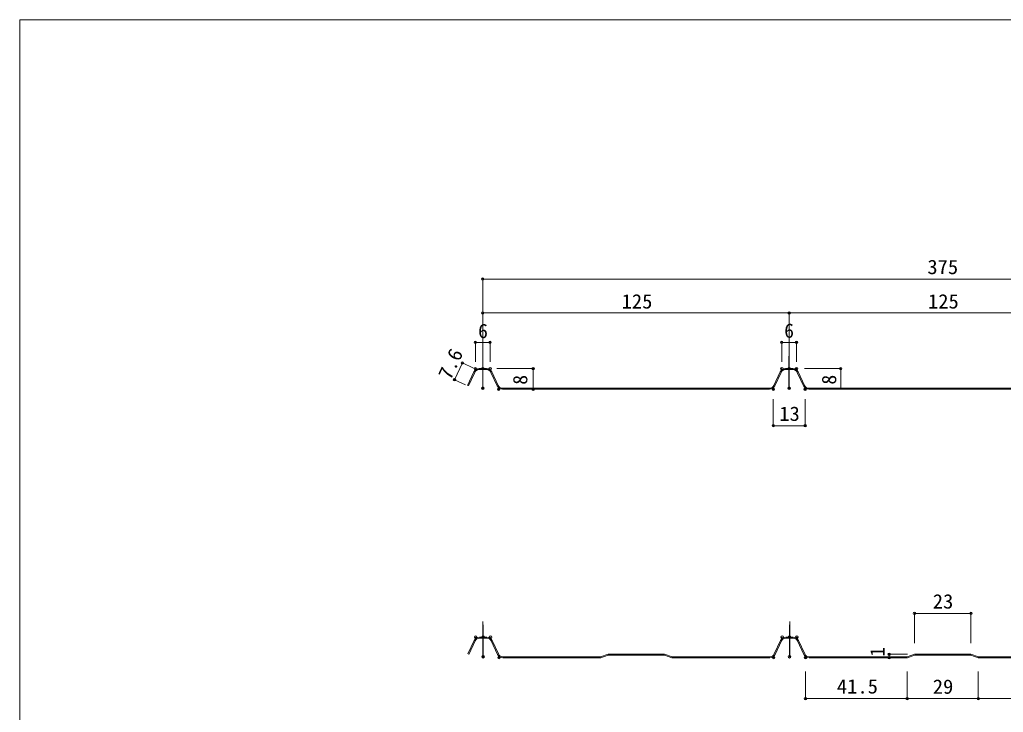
# Model space of a CAD drawing. Units: millimetres on the paper, with parts at other scales. Extents: x -208 to 189, y -140 to 139.
# Drawn here: x -208.4 to -7.8, y -1.9 to 139.4 of the extents above; entities that cross this region are included whole.
import ezdxf
from ezdxf.enums import TextEntityAlignment as Align

# ---------------------------------------------------------------- set-up
doc = ezdxf.new("R2010")
doc.units = ezdxf.units.MM
doc.header["$PDMODE"] = 32
doc.header["$PDSIZE"] = 0.5
doc.linetypes.add('CHAIN2', pattern=[12, 9, -1, 1, -1])
doc.layers.add('1-1', color=7, linetype='Continuous', lineweight=18)
doc.layers.add('F-F', color=5, linetype='Continuous', lineweight=18)
doc.styles.add('ＭＳ ゴシック', font='')
doc.styles.get('ＭＳ ゴシック').set_extended_font_data('MS Gothic')

# ---------------------------------------------------------------- blocks, each defined once
blk = doc.blocks.new('リブ')
at = {"layer": '1-1', "color": 4}
for p, q in [((52.242, 67.068), (63.742, 67.068)), ((52.242, 67.068), (52.242, 60.994)), ((63.742, 67.068), (63.742, 60.994)), ((47.082, 58.721), (47.082, 58.021)), ((47.082, 58.721), (50.832, 58.721)), ((47.082, 58.012), (50.808, 58.012)), ((29.992, 49.675), (29.992, 55.198)), ((50.742, 49.675), (50.742, 55.198)), ((65.242, 49.675), (65.242, 55.198)), ((29.992, 49.675), (50.742, 49.675)), ((50.742, 49.675), (65.242, 49.675)), ((65.242, 49.675), (85.992, 49.675))]:
    blk.add_line(p, q, dxfattribs=at)
at = {"layer": '1-1', "color": 3}
for p, q in [((-35.758, 64.721), (-35.758, 58.221)), ((26.742, 64.721), (26.742, 58.221))]:
    blk.add_line(p, q, dxfattribs=at)
at = {"layer": '1-1'}
for p, q in [((-36.496, 62.221), (-35.758, 62.221)), ((-35.02, 62.221), (-35.758, 62.221)), ((26.004, 62.221), (26.742, 62.221)), ((27.48, 62.221), (26.742, 62.221)), ((-37.582, 61.531), (-38.865, 58.796)), ((-37.401, 61.446), (-38.684, 58.711)), ((-36.496, 62.021), (-35.758, 62.021)), ((-35.02, 62.021), (-35.758, 62.021)), ((-34.115, 61.446), (-32.832, 58.711)), ((-33.934, 61.531), (-32.651, 58.796)), ((24.918, 61.531), (23.635, 58.796)), ((25.099, 61.446), (23.816, 58.711)), ((26.004, 62.021), (26.742, 62.021)), ((27.48, 62.021), (26.742, 62.021)), ((28.385, 61.446), (29.668, 58.711)), ((28.566, 61.531), (29.849, 58.796)), ((-11.79, 58.221), (-31.746, 58.221)), ((-10.258, 58.721), (-11.79, 58.221)), ((-10.226, 58.521), (-11.758, 58.021)), ((-10.258, 58.721), (1.242, 58.721)), ((1.242, 58.721), (2.774, 58.221)), ((2.742, 58.221), (22.73, 58.221)), ((50.71, 58.221), (30.754, 58.221)), ((52.242, 58.721), (50.71, 58.221)), ((52.274, 58.521), (50.742, 58.021)), ((52.242, 58.721), (63.742, 58.721)), ((63.742, 58.721), (65.274, 58.221)), ((65.242, 58.221), (85.23, 58.221)), ((-11.758, 58.021), (-31.746, 58.021)), ((2.742, 58.021), (22.73, 58.021)), ((50.742, 58.021), (30.754, 58.021)), ((65.242, 58.021), (85.23, 58.021))]:
    blk.add_line(p, q, dxfattribs=at)
for points in [[(-10.226, 58.521), (1.21, 58.521), (2.742, 58.021)], [(52.274, 58.521), (63.71, 58.521), (65.242, 58.021)]]:
    blk.add_lwpolyline(points, dxfattribs=at)
for centre, radius, start, end in [((-36.496, 61.021), 1.2, 90, 154.86083), ((-35.02, 61.021), 1.2, 25.13917, 90), ((26.004, 61.021), 1.2, 90, 154.86083), ((27.48, 61.021), 1.2, 25.13917, 90), ((-36.496, 61.021), 1, 90, 154.86083), ((-35.02, 61.021), 1, 25.13917, 90), ((26.004, 61.021), 1, 90, 154.86083), ((27.48, 61.021), 1, 25.13917, 90), ((-31.746, 59.221), 1.2, 205.13917, 270), ((-31.746, 59.221), 1, 205.13917, 270), ((22.73, 59.221), 1, 270, 334.86083), ((22.73, 59.221), 1.2, 270, 334.86083), ((30.754, 59.221), 1.2, 205.13917, 270), ((30.754, 59.221), 1, 205.13917, 270)]:
    blk.add_arc(centre, radius, start, end, dxfattribs=at)
at = {"layer": '1-1', "color": 4}
for p in [(52.242, 67.068), (63.742, 67.068), (47.082, 58.721), (47.082, 58.021), (29.992, 49.675), (50.742, 49.675), (65.242, 49.675)]:
    blk.add_point(p, dxfattribs=at)
at = {"layer": '1-1'}
for p in [(-37.258, 62.221), (-35.758, 62.221), (-34.258, 62.221), (25.242, 62.221), (26.742, 62.221), (28.242, 62.221), (-35.758, 58.221), (26.742, 58.221), (-32.508, 58.021), (23.492, 58.021), (29.992, 58.021)]:
    blk.add_point(p, dxfattribs=at)
blk = doc.blocks.new('通常')
at = {"layer": '1-1', "color": 4}
for p, q in [((-35.84, 135.304), (151.66, 135.304)), ((-35.84, 135.304), (-35.84, 128.455)), ((-35.84, 128.388), (26.66, 128.388)), ((-35.84, 128.388), (-35.84, 119.455)), ((26.66, 128.388), (26.66, 119.455)), ((26.66, 128.388), (89.16, 128.388)), ((-37.34, 122.376), (-34.34, 122.376)), ((-37.34, 122.376), (-37.34, 118.414)), ((-34.34, 122.376), (-34.34, 118.414)), ((25.16, 122.376), (28.16, 122.376)), ((25.16, 122.376), (25.16, 118.414)), ((28.16, 122.376), (28.16, 118.414)), ((-41.589, 114.749), (-39.99, 118.177)), ((-39.99, 118.177), (-37.754, 117.135)), ((-25.561, 117.019), (-32.94, 117.019)), ((-25.561, 117.019), (-25.561, 112.819)), ((37.184, 117.019), (29.804, 117.019)), ((37.184, 117.019), (37.184, 112.819)), ((-41.589, 114.749), (-39.353, 113.706)), ((23.424, 105.359), (23.424, 110.759)), ((29.924, 105.359), (29.924, 110.759)), ((23.424, 105.359), (29.924, 105.359))]:
    blk.add_line(p, q, dxfattribs=at)
at = {"layer": '1-1', "color": 3}
for p, q in [((-35.826, 119.519), (-35.826, 113.019)), ((26.674, 119.519), (26.674, 113.019))]:
    blk.add_line(p, q, dxfattribs=at)
at = {"layer": '1-1'}
for p, q in [((-36.563, 117.019), (-35.826, 117.019)), ((-36.563, 116.819), (-35.826, 116.819)), ((-35.088, 117.019), (-35.826, 117.019)), ((-35.088, 116.819), (-35.826, 116.819)), ((25.937, 117.019), (26.674, 117.019)), ((25.937, 116.819), (26.674, 116.819)), ((27.412, 117.019), (26.674, 117.019)), ((27.412, 116.819), (26.674, 116.819)), ((-37.649, 116.329), (-38.933, 113.594)), ((-37.468, 116.244), (-38.752, 113.509)), ((-34.183, 116.244), (-32.899, 113.509)), ((-34.002, 116.329), (-32.718, 113.594)), ((24.851, 116.329), (23.567, 113.594)), ((25.032, 116.244), (23.748, 113.509)), ((28.317, 116.244), (29.601, 113.509)), ((28.498, 116.329), (29.782, 113.594)), ((-4.576, 113.019), (-31.813, 113.019)), ((-4.576, 112.819), (-31.813, 112.819)), ((-4.576, 113.019), (22.662, 113.019)), ((-4.576, 112.819), (22.662, 112.819)), ((57.924, 113.019), (30.687, 113.019)), ((57.924, 112.819), (30.687, 112.819)), ((57.924, 113.019), (85.162, 113.019)), ((57.924, 112.819), (85.162, 112.819))]:
    blk.add_line(p, q, dxfattribs=at)
for centre, radius, start, end in [((-36.563, 115.819), 1.2, 90, 154.86083), ((-36.563, 115.819), 1, 90, 154.86083), ((-35.088, 115.819), 1.2, 25.13917, 90), ((-35.088, 115.819), 1, 25.13917, 90), ((25.937, 115.819), 1.2, 90, 154.86083), ((25.937, 115.819), 1, 90, 154.86083), ((27.412, 115.819), 1.2, 25.13917, 90), ((27.412, 115.819), 1, 25.13917, 90), ((-31.813, 114.019), 1.2, 205.13917, 270), ((-31.813, 114.019), 1, 205.13917, 270), ((22.662, 114.019), 1, 270, 334.86083), ((22.662, 114.019), 1.2, 270, 334.86083), ((30.687, 114.019), 1.2, 205.13917, 270), ((30.687, 114.019), 1, 205.13917, 270)]:
    blk.add_arc(centre, radius, start, end, dxfattribs=at)
at = {"layer": '1-1', "color": 8}
for centre, start, end in [((-36.563, 115.819), 90, 154.86083), ((-35.088, 115.819), 25.13917, 90), ((25.937, 115.819), 90, 154.86083), ((27.412, 115.819), 25.13917, 90), ((-31.813, 114.019), 205.13917, 270), ((22.662, 114.019), 270, 334.86083), ((30.687, 114.019), 205.13917, 270)]:
    blk.add_arc(centre, 1.05, start, end, dxfattribs=at)
at = {"layer": '1-1', "color": 4}
for p in [(-35.84, 135.304), (-35.84, 128.388), (26.66, 128.388), (-37.34, 122.376), (-34.34, 122.376), (25.16, 122.376), (28.16, 122.376), (-39.99, 118.177), (-25.561, 117.019), (37.184, 117.019), (-41.589, 114.749), (-25.561, 112.819), (23.424, 105.359), (29.924, 105.359)]:
    blk.add_point(p, dxfattribs=at)
at = {"layer": '1-1'}
for p in [(-37.326, 117.019), (-35.826, 117.019), (-34.326, 117.019), (25.174, 117.019), (26.674, 117.019), (28.174, 117.019), (-35.826, 113.019), (-32.576, 112.819), (23.424, 112.819), (26.674, 113.019), (29.924, 112.819)]:
    blk.add_point(p, dxfattribs=at)

msp = doc.modelspace()

# ---------------------------------------------------------------- linework, layer by layer
at = {"layer": '1-1', "color": 3, "linetype": 'CHAIN2'}
for p, q in [((-113.966, 70.692), (-113.966, 64.024)), ((-51.513, 70.776), (-51.513, 64.095)), ((-113.94, 9.336), (-113.94, 16.638)), ((-51.364, 9.336), (-51.364, 16.638))]:
    msp.add_line(p, q, dxfattribs=at)
at = {"layer": 'F-F', "color": 7}
for p, q in [((-208.437, 139.449), (-208.437, -139.581)), ((-208.437, 139.439), (189.163, 139.439)), ((-208.427, 139.449), (-208.427, -139.581))]:
    msp.add_line(p, q, dxfattribs=at)

# ---------------------------------------------------------------- block references
at = {"layer": '1-1'}
for name in ['通常', 'リブ']:
    msp.add_blockref(name, (-78.141, -48.772), dxfattribs=at)

# ---------------------------------------------------------------- texts
at = {"layer": '1-1', "style": 'ＭＳ ゴシック', "width": 1.05}
for s, p in [('375', (-23.281, 86.646)), ('125', (-85.654, 79.629)), ('125', (-23.154, 79.629)), ('13', (-53.492, 56.701)), ('23', (-22.174, 18.41)), ('41.5', (-41.738, 1.07)), ('29', (-22.174, 1.017))]:
    msp.add_text(s, height=2.933, dxfattribs=at).set_placement(p, align=Align.BOTTOM_LEFT)
at = {"layer": '1-1', "style": 'ＭＳ ゴシック'}
for p in [(-114.917, 73.586), (-52.479, 73.651)]:
    msp.add_text('6', height=2.933, dxfattribs=at).set_placement(p, align=Align.BOTTOM_LEFT)
at = {"layer": '1-1', "style": 'ＭＳ ゴシック', "width": 1.05}
msp.add_text('7.6', height=2.933, rotation=65, dxfattribs=at).set_placement((-119.756, 65.368), align=Align.BOTTOM_LEFT)
at = {"layer": '1-1', "style": 'ＭＳ ゴシック'}
for s, p in [('8', (-104.002, 64.961)), ('8', (-40.996, 64.989)), ('1', (-31.121, 9.46))]:
    msp.add_text(s, height=2.933, rotation=90, dxfattribs=at).set_placement(p, align=Align.BOTTOM_LEFT)

doc.saveas('drawing.dxf')
